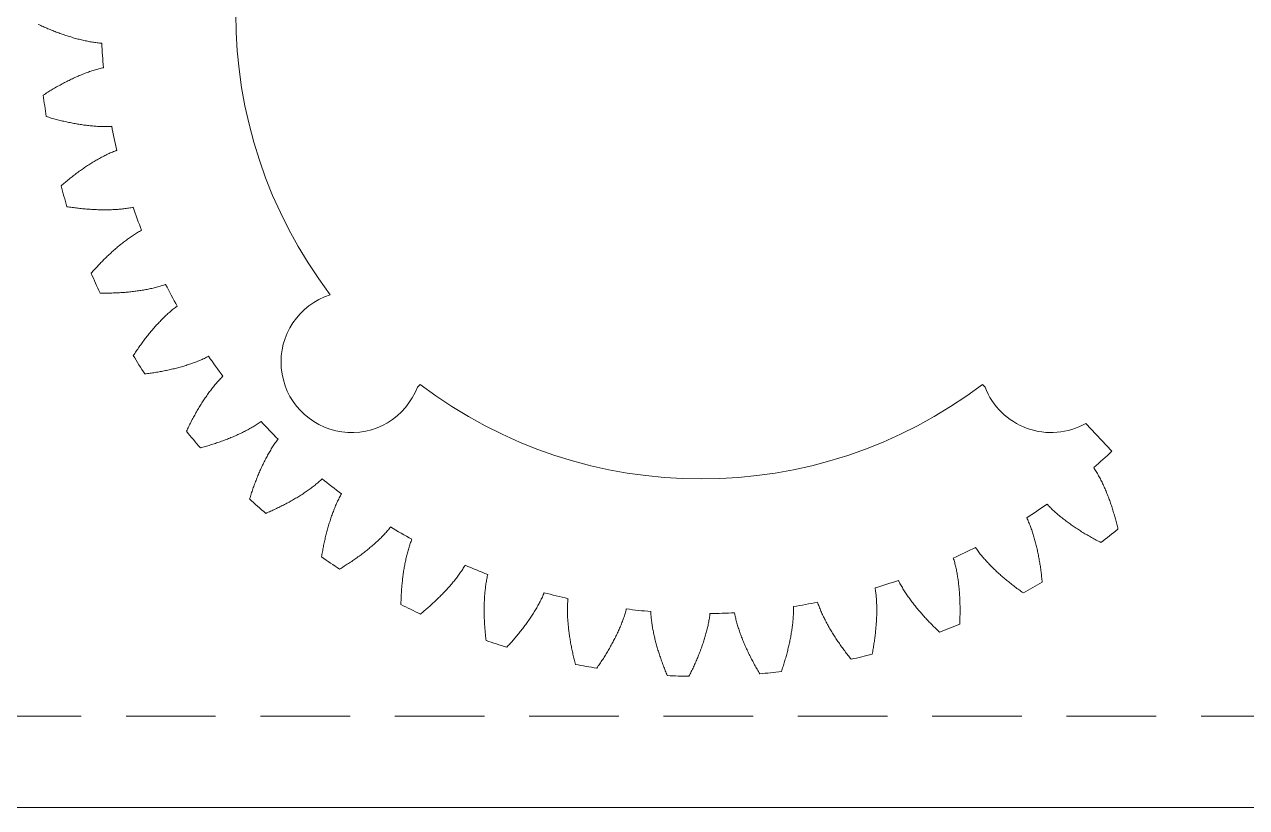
# Model space of a CAD drawing. Header units: millimetres. Extents: x 25 to 635, y 25 to 330.
# Drawn here: x 300.9 to 387.5, y 25.4 to 80.9 of the extents above; entities that cross this region are included whole.
import ezdxf

# ---------------------------------------------------------------- set-up
doc = ezdxf.new("R2010")
doc.units = ezdxf.units.MM
doc.header["$MEASUREMENT"] = 0
doc.linetypes.add('HIDDEN', pattern=[0.375, 0.25, -0.125])
for name, color, linetype, lineweight in [('Bounding Box', 7, 'Continuous', 0), ('Safe Area', 7, 'HIDDEN', 0), ('Single Set', 7, 'Continuous', 0)]:
    doc.layers.add(name, color=color, linetype=linetype, lineweight=lineweight)

msp = doc.modelspace()

# ---------------------------------------------------------------- linework, layer by layer
at = {"layer": 'Bounding Box'}
msp.add_lwpolyline([(25.4, 25.4), (635, 25.4), (635, 330.2), (25.4, 330.2)], close=True, dxfattribs=at)
at = {"layer": 'Safe Area', "ltscale": 25.4}
msp.add_lwpolyline([(628.775, 31.875), (628.775, 323.975), (31.875, 323.975), (31.875, 31.875)], close=True, dxfattribs=at)
at = {"layer": 'Single Set', "color": 1}
for p, q in [((322.568, 61.757), (322.576, 61.765)), ((328.94, 55.401), (328.76, 55.221)), ((368.99, 55.221), (368.81, 55.401)), ((377.988, 50.67), (376.134, 52.645))]:
    msp.add_line(p, q, dxfattribs=at)
for centre, radius, start, end in [((348.875, 81.7), 33, 142.83748, 217.16252), ((348.875, 81.7), 42.549, 182.82626, 185.17374), ((348.875, 81.7), 47, 187.0628, 188.9372), ((348.875, 81.7), 42.549, 190.82626, 193.17374), ((348.875, 81.7), 47, 195.0628, 196.9372), ((348.875, 81.7), 42.549, 198.82626, 201.17374), ((348.875, 81.7), 47, 203.0628, 204.9372), ((348.875, 81.7), 42.549, 206.82626, 209.17374), ((324.085, 56.993), 5, 107.65312, 339.25052), ((348.875, 81.7), 47, 211.0628, 212.9372), ((348.875, 81.7), 42.549, 214.82626, 217.17374), ((348.875, 81.7), 33, 232.83748, 307.16252), ((373.665, 56.993), 5, 200.74948, 299.59192), ((348.875, 81.7), 47, 219.0628, 220.9372), ((348.875, 81.7), 42.549, 222.82626, 225.17374), ((348.875, 81.7), 42.549, 310.82626, 313.17374), ((348.875, 81.7), 42.549, 230.82626, 233.17374), ((348.875, 81.7), 47, 227.0628, 228.9372), ((348.875, 81.7), 42.549, 302.82626, 305.17374), ((348.875, 81.7), 42.549, 238.82626, 241.17374), ((348.875, 81.7), 47, 307.0628, 308.9372), ((348.875, 81.7), 42.549, 294.82626, 297.17374), ((348.875, 81.7), 47, 235.0628, 236.9372), ((348.875, 81.7), 42.549, 246.82626, 249.17374), ((348.875, 81.7), 42.549, 286.82626, 289.17374), ((348.875, 81.7), 47, 299.0628, 300.9372), ((348.875, 81.7), 42.549, 254.82626, 257.17374), ((348.875, 81.7), 42.549, 278.82626, 281.17374), ((348.875, 81.7), 47, 243.0628, 244.9372), ((348.875, 81.7), 42.549, 262.82626, 265.17374), ((348.875, 81.7), 42.549, 270.82626, 273.17374), ((348.875, 81.7), 47, 291.0628, 292.9372), ((348.875, 81.7), 47, 251.0628, 252.9372), ((348.875, 81.7), 47, 259.0628, 260.9372), ((348.875, 81.7), 47, 283.0628, 284.9372), ((348.875, 81.7), 47, 267.0628, 268.9372), ((348.875, 81.7), 47, 275.0628, 276.9372)]:
    msp.add_arc(centre, radius, start, end, dxfattribs=at)
for points, knots in [([(301.881, 80.931), (301.994, 80.879), (302.219, 80.776), (302.559, 80.63), (302.9, 80.491), (303.24, 80.359), (303.581, 80.236), (303.922, 80.122), (304.262, 80.016), (304.603, 79.919), (304.944, 79.832), (305.284, 79.756), (305.624, 79.691), (305.964, 79.64), (306.215, 79.611), (306.353, 79.603), (306.378, 79.602)], [0, 0, 0, 0, 0.037289, 0.0743099, 0.1110627, 0.1475473, 0.1837637, 0.219712, 0.2553921, 0.290804, 0.3259477, 0.360823, 0.3954298, 0.4297679, 0.4638364, 0.471245, 0.471245, 0.471245, 0.471245]), ([(306.499, 77.863), (306.475, 77.858), (306.339, 77.832), (306.094, 77.768), (305.765, 77.67), (305.438, 77.558), (305.111, 77.435), (304.786, 77.302), (304.462, 77.159), (304.139, 77.006), (303.818, 76.845), (303.498, 76.676), (303.179, 76.499), (302.861, 76.314), (302.545, 76.122), (302.336, 75.988), (302.232, 75.921)], [0, 0, 0, 0, 0.0074086, 0.041477, 0.0758152, 0.110422, 0.1452973, 0.180441, 0.2158529, 0.251533, 0.2874812, 0.3236977, 0.3601823, 0.3969351, 0.433956, 0.471245, 0.471245, 0.471245, 0.471245]), ([(302.446, 74.398), (302.565, 74.363), (302.802, 74.292), (303.159, 74.194), (303.515, 74.104), (303.871, 74.021), (304.225, 73.947), (304.579, 73.881), (304.931, 73.823), (305.282, 73.775), (305.631, 73.737), (305.979, 73.708), (306.325, 73.691), (306.668, 73.688), (306.921, 73.694), (307.059, 73.706), (307.083, 73.708)], [0, 0, 0, 0, 0.037289, 0.0743099, 0.1110627, 0.1475473, 0.1837637, 0.219712, 0.2553921, 0.290804, 0.3259477, 0.360823, 0.3954298, 0.4297679, 0.4638364, 0.471245, 0.471245, 0.471245, 0.471245]), ([(307.446, 72.003), (307.422, 71.995), (307.291, 71.95), (307.058, 71.852), (306.746, 71.709), (306.437, 71.553), (306.131, 71.386), (305.827, 71.209), (305.526, 71.022), (305.228, 70.826), (304.932, 70.622), (304.639, 70.41), (304.347, 70.19), (304.059, 69.962), (303.772, 69.728), (303.584, 69.567), (303.49, 69.486)], [0, 0, 0, 0, 0.0074086, 0.041477, 0.0758152, 0.110422, 0.1452973, 0.180441, 0.2158529, 0.251533, 0.2874812, 0.3236977, 0.3601823, 0.3969351, 0.433956, 0.471245, 0.471245, 0.471245, 0.471245]), ([(303.914, 68.008), (304.037, 67.989), (304.281, 67.952), (304.649, 67.905), (305.014, 67.865), (305.377, 67.833), (305.739, 67.808), (306.098, 67.792), (306.455, 67.784), (306.809, 67.785), (307.16, 67.796), (307.508, 67.816), (307.853, 67.847), (308.194, 67.892), (308.443, 67.933), (308.578, 67.964), (308.602, 67.969)], [0, 0, 0, 0, 0.037289, 0.0743099, 0.1110627, 0.1475473, 0.1837637, 0.219712, 0.2553921, 0.290804, 0.3259477, 0.360823, 0.3954298, 0.4297679, 0.4638364, 0.471245, 0.471245, 0.471245, 0.471245]), ([(309.198, 66.331), (309.176, 66.32), (309.053, 66.257), (308.836, 66.128), (308.546, 65.943), (308.262, 65.746), (307.982, 65.537), (307.706, 65.32), (307.434, 65.093), (307.166, 64.857), (306.901, 64.614), (306.64, 64.363), (306.383, 64.105), (306.128, 63.839), (305.877, 63.567), (305.714, 63.381), (305.631, 63.288)], [0, 0, 0, 0, 0.0074086, 0.041477, 0.0758152, 0.110422, 0.1452973, 0.180441, 0.2158529, 0.251533, 0.2874812, 0.3236977, 0.3601823, 0.3969351, 0.433956, 0.471245, 0.471245, 0.471245, 0.471245]), ([(306.257, 61.884), (306.381, 61.882), (306.629, 61.879), (306.999, 61.884), (307.366, 61.895), (307.731, 61.914), (308.092, 61.94), (308.45, 61.974), (308.804, 62.016), (309.155, 62.066), (309.501, 62.125), (309.843, 62.194), (310.18, 62.273), (310.511, 62.364), (310.753, 62.44), (310.882, 62.489), (310.905, 62.498)], [0, 0, 0, 0, 0.037289, 0.0743099, 0.1110627, 0.1475473, 0.1837637, 0.219712, 0.2553921, 0.290804, 0.3259477, 0.360823, 0.3954298, 0.4297679, 0.4638364, 0.471245, 0.471245, 0.471245, 0.471245]), ([(311.723, 60.959), (311.703, 60.945), (311.59, 60.865), (311.392, 60.707), (311.132, 60.484), (310.878, 60.249), (310.629, 60.004), (310.387, 59.749), (310.149, 59.487), (309.916, 59.217), (309.688, 58.939), (309.464, 58.654), (309.245, 58.362), (309.03, 58.064), (308.819, 57.76), (308.683, 57.553), (308.615, 57.449)], [0, 0, 0, 0, 0.0074086, 0.041477, 0.0758152, 0.110422, 0.1452973, 0.180441, 0.2158529, 0.251533, 0.2874812, 0.3236977, 0.3601823, 0.3969351, 0.433956, 0.471245, 0.471245, 0.471245, 0.471245]), ([(309.429, 56.145), (309.553, 56.161), (309.798, 56.193), (310.164, 56.249), (310.527, 56.311), (310.885, 56.38), (311.239, 56.456), (311.589, 56.54), (311.934, 56.631), (312.274, 56.729), (312.609, 56.836), (312.938, 56.952), (313.261, 57.077), (313.576, 57.213), (313.804, 57.322), (313.925, 57.389), (313.947, 57.4)], [0, 0, 0, 0, 0.037289, 0.0743099, 0.1110627, 0.1475473, 0.1837637, 0.219712, 0.2553921, 0.290804, 0.3259477, 0.360823, 0.3954298, 0.4297679, 0.4638364, 0.471245, 0.471245, 0.471245, 0.471245]), ([(314.972, 55.99), (314.953, 55.973), (314.852, 55.879), (314.679, 55.695), (314.452, 55.438), (314.233, 55.169), (314.021, 54.892), (313.816, 54.607), (313.617, 54.313), (313.424, 54.013), (313.237, 53.707), (313.055, 53.393), (312.879, 53.074), (312.707, 52.749), (312.541, 52.418), (312.435, 52.194), (312.382, 52.082)], [0, 0, 0, 0, 0.0074086, 0.041477, 0.0758152, 0.110422, 0.1452973, 0.180441, 0.2158529, 0.251533, 0.2874812, 0.3236977, 0.3601823, 0.3969351, 0.433956, 0.471245, 0.471245, 0.471245, 0.471245]), ([(313.37, 50.904), (313.49, 50.937), (313.729, 51.003), (314.083, 51.109), (314.433, 51.221), (314.778, 51.34), (315.118, 51.464), (315.453, 51.595), (315.782, 51.733), (316.105, 51.878), (316.422, 52.031), (316.732, 52.191), (317.034, 52.36), (317.327, 52.539), (317.538, 52.678), (317.649, 52.761), (317.669, 52.776)], [0, 0, 0, 0, 0.037289, 0.0743099, 0.1110627, 0.1475473, 0.1837637, 0.219712, 0.2553921, 0.290804, 0.3259477, 0.360823, 0.3954298, 0.4297679, 0.4638364, 0.471245, 0.471245, 0.471245, 0.471245]), ([(318.88, 51.522), (318.864, 51.503), (318.777, 51.395), (318.631, 51.189), (318.442, 50.902), (318.262, 50.606), (318.091, 50.302), (317.928, 49.991), (317.772, 49.673), (317.622, 49.349), (317.48, 49.019), (317.343, 48.684), (317.213, 48.343), (317.089, 47.997), (316.97, 47.646), (316.896, 47.41), (316.859, 47.291)], [0, 0, 0, 0, 0.0074086, 0.041477, 0.0758152, 0.110422, 0.1452973, 0.180441, 0.2158529, 0.251533, 0.2874812, 0.3236977, 0.3601823, 0.3969351, 0.433956, 0.471245, 0.471245, 0.471245, 0.471245]), ([(378.413, 45.142), (378.384, 45.263), (378.327, 45.504), (378.233, 45.862), (378.133, 46.215), (378.027, 46.564), (377.914, 46.909), (377.795, 47.248), (377.668, 47.581), (377.535, 47.909), (377.393, 48.231), (377.244, 48.546), (377.086, 48.854), (376.917, 49.153), (376.786, 49.37), (376.706, 49.483), (376.692, 49.503)], [0, 0, 0, 0, 0.037289, 0.0743099, 0.1110627, 0.1475473, 0.1837637, 0.219712, 0.2553921, 0.290804, 0.3259477, 0.360823, 0.3954298, 0.4297679, 0.4638364, 0.471245, 0.471245, 0.471245, 0.471245]), ([(318.001, 46.262), (318.115, 46.312), (318.343, 46.41), (318.679, 46.565), (319.01, 46.724), (319.336, 46.89), (319.655, 47.06), (319.968, 47.237), (320.275, 47.419), (320.575, 47.608), (320.867, 47.803), (321.151, 48.005), (321.427, 48.214), (321.693, 48.432), (321.882, 48.599), (321.98, 48.697), (321.998, 48.714)], [0, 0, 0, 0, 0.037289, 0.0743099, 0.1110627, 0.1475473, 0.1837637, 0.219712, 0.2553921, 0.290804, 0.3259477, 0.360823, 0.3954298, 0.4297679, 0.4638364, 0.471245, 0.471245, 0.471245, 0.471245]), ([(323.371, 47.641), (323.359, 47.62), (323.288, 47.501), (323.171, 47.277), (323.024, 46.967), (322.888, 46.648), (322.761, 46.323), (322.642, 45.993), (322.532, 45.656), (322.429, 45.314), (322.333, 44.968), (322.245, 44.617), (322.163, 44.261), (322.088, 43.901), (322.02, 43.537), (321.979, 43.293), (321.959, 43.17)], [0, 0, 0, 0, 0.0074086, 0.041477, 0.0758152, 0.110422, 0.1452973, 0.180441, 0.2158529, 0.251533, 0.2874812, 0.3236977, 0.3601823, 0.3969351, 0.433956, 0.471245, 0.471245, 0.471245, 0.471245]), ([(373.386, 46.92), (373.402, 46.901), (373.493, 46.797), (373.671, 46.617), (373.92, 46.381), (374.181, 46.153), (374.45, 45.932), (374.728, 45.717), (375.014, 45.508), (375.307, 45.305), (375.608, 45.107), (375.914, 44.914), (376.227, 44.726), (376.546, 44.544), (376.871, 44.366), (377.091, 44.252), (377.201, 44.195)], [0, 0, 0, 0, 0.0074086, 0.041477, 0.0758152, 0.110422, 0.1452973, 0.180441, 0.2158529, 0.251533, 0.2874812, 0.3236977, 0.3601823, 0.3969351, 0.433956, 0.471245, 0.471245, 0.471245, 0.471245]), ([(373.038, 41.387), (373.026, 41.51), (373.003, 41.757), (372.96, 42.125), (372.91, 42.489), (372.853, 42.849), (372.79, 43.206), (372.718, 43.558), (372.64, 43.906), (372.553, 44.25), (372.458, 44.588), (372.354, 44.921), (372.24, 45.248), (372.115, 45.568), (372.015, 45.8), (371.952, 45.923), (371.941, 45.945)], [0, 0, 0, 0, 0.037289, 0.0743099, 0.1110627, 0.1475473, 0.1837637, 0.219712, 0.2553921, 0.290804, 0.3259477, 0.360823, 0.3954298, 0.4297679, 0.4638364, 0.471245, 0.471245, 0.471245, 0.471245]), ([(323.234, 42.31), (323.34, 42.375), (323.551, 42.504), (323.863, 42.704), (324.169, 42.908), (324.468, 43.117), (324.76, 43.331), (325.046, 43.549), (325.324, 43.773), (325.595, 44.001), (325.857, 44.235), (326.111, 44.474), (326.355, 44.72), (326.587, 44.973), (326.752, 45.165), (326.835, 45.275), (326.85, 45.295)], [0, 0, 0, 0, 0.037289, 0.0743099, 0.1110627, 0.1475473, 0.1837637, 0.219712, 0.2553921, 0.290804, 0.3259477, 0.360823, 0.3954298, 0.4297679, 0.4638364, 0.471245, 0.471245, 0.471245, 0.471245]), ([(328.36, 44.423), (328.35, 44.4), (328.296, 44.273), (328.212, 44.034), (328.109, 43.707), (328.019, 43.373), (327.938, 43.033), (327.867, 42.689), (327.805, 42.341), (327.75, 41.988), (327.704, 41.631), (327.665, 41.271), (327.634, 40.908), (327.61, 40.541), (327.592, 40.171), (327.586, 39.923), (327.583, 39.799)], [0, 0, 0, 0, 0.0074086, 0.041477, 0.0758152, 0.110422, 0.1452973, 0.180441, 0.2158529, 0.251533, 0.2874812, 0.3236977, 0.3601823, 0.3969351, 0.433956, 0.471245, 0.471245, 0.471245, 0.471245]), ([(368.307, 43.847), (368.32, 43.826), (368.396, 43.71), (368.547, 43.508), (368.761, 43.239), (368.987, 42.977), (369.223, 42.721), (369.469, 42.469), (369.723, 42.222), (369.985, 41.98), (370.255, 41.742), (370.531, 41.509), (370.815, 41.279), (371.106, 41.054), (371.403, 40.833), (371.605, 40.69), (371.706, 40.618)], [0, 0, 0, 0, 0.0074086, 0.041477, 0.0758152, 0.110422, 0.1452973, 0.180441, 0.2158529, 0.251533, 0.2874812, 0.3236977, 0.3601823, 0.3969351, 0.433956, 0.471245, 0.471245, 0.471245, 0.471245]), ([(328.965, 39.125), (329.061, 39.204), (329.253, 39.361), (329.534, 39.603), (329.808, 39.847), (330.075, 40.096), (330.335, 40.348), (330.587, 40.604), (330.832, 40.864), (331.068, 41.128), (331.295, 41.396), (331.513, 41.668), (331.721, 41.946), (331.915, 42.228), (332.052, 42.441), (332.119, 42.562), (332.131, 42.584)], [0, 0, 0, 0, 0.037289, 0.0743099, 0.1110627, 0.1475473, 0.1837637, 0.219712, 0.2553921, 0.290804, 0.3259477, 0.360823, 0.3954298, 0.4297679, 0.4638364, 0.471245, 0.471245, 0.471245, 0.471245]), ([(367.192, 38.416), (367.198, 38.54), (367.209, 38.788), (367.217, 39.158), (367.219, 39.525), (367.213, 39.89), (367.199, 40.252), (367.178, 40.611), (367.149, 40.967), (367.111, 41.319), (367.063, 41.667), (367.007, 42.011), (366.94, 42.351), (366.86, 42.685), (366.793, 42.929), (366.748, 43.06), (366.74, 43.083)], [0, 0, 0, 0, 0.037289, 0.0743099, 0.1110627, 0.1475473, 0.1837637, 0.219712, 0.2553921, 0.290804, 0.3259477, 0.360823, 0.3954298, 0.4297679, 0.4638364, 0.471245, 0.471245, 0.471245, 0.471245]), ([(333.747, 41.931), (333.741, 41.907), (333.705, 41.773), (333.655, 41.525), (333.599, 41.187), (333.556, 40.843), (333.523, 40.496), (333.501, 40.145), (333.487, 39.791), (333.483, 39.434), (333.486, 39.075), (333.498, 38.713), (333.518, 38.349), (333.545, 37.982), (333.579, 37.613), (333.608, 37.367), (333.622, 37.244)], [0, 0, 0, 0, 0.0074086, 0.041477, 0.0758152, 0.110422, 0.1452973, 0.180441, 0.2158529, 0.251533, 0.2874812, 0.3236977, 0.3601823, 0.3969351, 0.433956, 0.471245, 0.471245, 0.471245, 0.471245]), ([(360.99, 36.288), (361.013, 36.41), (361.058, 36.654), (361.118, 37.019), (361.171, 37.383), (361.216, 37.745), (361.253, 38.105), (361.281, 38.464), (361.302, 38.82), (361.313, 39.174), (361.315, 39.525), (361.307, 39.874), (361.288, 40.22), (361.255, 40.561), (361.223, 40.812), (361.196, 40.948), (361.192, 40.972)], [0, 0, 0, 0, 0.037289, 0.0743099, 0.1110627, 0.1475473, 0.1837637, 0.219712, 0.2553921, 0.290804, 0.3259477, 0.360823, 0.3954298, 0.4297679, 0.4638364, 0.471245, 0.471245, 0.471245, 0.471245]), ([(362.85, 41.511), (362.86, 41.489), (362.919, 41.363), (363.04, 41.141), (363.214, 40.846), (363.402, 40.555), (363.6, 40.268), (363.809, 39.985), (364.026, 39.705), (364.252, 39.429), (364.486, 39.156), (364.727, 38.886), (364.976, 38.619), (365.233, 38.356), (365.496, 38.096), (365.676, 37.925), (365.766, 37.84)], [0, 0, 0, 0, 0.0074086, 0.041477, 0.0758152, 0.110422, 0.1452973, 0.180441, 0.2158529, 0.251533, 0.2874812, 0.3236977, 0.3601823, 0.3969351, 0.433956, 0.471245, 0.471245, 0.471245, 0.471245]), ([(335.084, 36.769), (335.168, 36.86), (335.336, 37.042), (335.581, 37.321), (335.818, 37.601), (336.048, 37.884), (336.27, 38.17), (336.485, 38.459), (336.691, 38.75), (336.888, 39.045), (337.076, 39.342), (337.253, 39.642), (337.42, 39.945), (337.574, 40.252), (337.679, 40.482), (337.729, 40.611), (337.738, 40.634)], [0, 0, 0, 0, 0.037289, 0.0743099, 0.1110627, 0.1475473, 0.1837637, 0.219712, 0.2553921, 0.290804, 0.3259477, 0.360823, 0.3954298, 0.4297679, 0.4638364, 0.471245, 0.471245, 0.471245, 0.471245]), ([(339.429, 40.212), (339.426, 40.188), (339.41, 40.051), (339.395, 39.798), (339.386, 39.455), (339.391, 39.109), (339.407, 38.76), (339.434, 38.41), (339.47, 38.057), (339.515, 37.703), (339.568, 37.348), (339.63, 36.991), (339.7, 36.633), (339.778, 36.274), (339.864, 35.914), (339.926, 35.674), (339.958, 35.554)], [0, 0, 0, 0, 0.0074086, 0.041477, 0.0758152, 0.110422, 0.1452973, 0.180441, 0.2158529, 0.251533, 0.2874812, 0.3236977, 0.3601823, 0.3969351, 0.433956, 0.471245, 0.471245, 0.471245, 0.471245]), ([(357.12, 39.957), (357.128, 39.934), (357.168, 39.801), (357.257, 39.565), (357.389, 39.248), (357.535, 38.934), (357.691, 38.622), (357.858, 38.312), (358.034, 38.005), (358.219, 37.7), (358.413, 37.397), (358.614, 37.096), (358.824, 36.798), (359.041, 36.501), (359.266, 36.207), (359.42, 36.013), (359.498, 35.916)], [0, 0, 0, 0, 0.0074086, 0.041477, 0.0758152, 0.110422, 0.1452973, 0.180441, 0.2158529, 0.251533, 0.2874812, 0.3236977, 0.3601823, 0.3969351, 0.433956, 0.471245, 0.471245, 0.471245, 0.471245]), ([(341.472, 35.287), (341.542, 35.389), (341.683, 35.593), (341.886, 35.902), (342.082, 36.213), (342.271, 36.526), (342.451, 36.84), (342.623, 37.155), (342.787, 37.473), (342.941, 37.791), (343.086, 38.112), (343.22, 38.434), (343.343, 38.757), (343.452, 39.083), (343.525, 39.325), (343.556, 39.46), (343.562, 39.484)], [0, 0, 0, 0, 0.037289, 0.0743099, 0.1110627, 0.1475473, 0.1837637, 0.219712, 0.2553921, 0.290804, 0.3259477, 0.360823, 0.3954298, 0.4297679, 0.4638364, 0.471245, 0.471245, 0.471245, 0.471245]), ([(345.295, 39.302), (345.296, 39.277), (345.298, 39.139), (345.319, 38.887), (345.358, 38.545), (345.411, 38.203), (345.475, 37.861), (345.55, 37.517), (345.635, 37.173), (345.729, 36.829), (345.832, 36.484), (345.943, 36.14), (346.062, 35.795), (346.189, 35.45), (346.323, 35.105), (346.419, 34.876), (346.467, 34.762)], [0, 0, 0, 0, 0.0074086, 0.041477, 0.0758152, 0.110422, 0.1452973, 0.180441, 0.2158529, 0.251533, 0.2874812, 0.3236977, 0.3601823, 0.3969351, 0.433956, 0.471245, 0.471245, 0.471245, 0.471245]), ([(348.003, 34.708), (348.059, 34.819), (348.17, 35.04), (348.328, 35.375), (348.479, 35.71), (348.622, 36.046), (348.757, 36.382), (348.883, 36.719), (349.001, 37.056), (349.109, 37.393), (349.208, 37.73), (349.296, 38.068), (349.373, 38.405), (349.436, 38.743), (349.474, 38.993), (349.486, 39.131), (349.489, 39.155)], [0, 0, 0, 0, 0.037289, 0.0743099, 0.1110627, 0.1475473, 0.1837637, 0.219712, 0.2553921, 0.290804, 0.3259477, 0.360823, 0.3954298, 0.4297679, 0.4638364, 0.471245, 0.471245, 0.471245, 0.471245]), ([(351.231, 39.216), (351.235, 39.192), (351.256, 39.055), (351.312, 38.808), (351.398, 38.476), (351.498, 38.145), (351.61, 37.814), (351.732, 37.484), (351.864, 37.156), (352.004, 36.828), (352.154, 36.501), (352.312, 36.175), (352.478, 35.85), (352.652, 35.526), (352.833, 35.203), (352.959, 34.99), (353.023, 34.883)], [0, 0, 0, 0, 0.0074086, 0.041477, 0.0758152, 0.110422, 0.1452973, 0.180441, 0.2158529, 0.251533, 0.2874812, 0.3236977, 0.3601823, 0.3969351, 0.433956, 0.471245, 0.471245, 0.471245, 0.471245]), ([(354.552, 35.044), (354.591, 35.162), (354.671, 35.396), (354.781, 35.75), (354.883, 36.103), (354.978, 36.455), (355.065, 36.807), (355.143, 37.158), (355.213, 37.508), (355.274, 37.857), (355.324, 38.204), (355.365, 38.551), (355.394, 38.896), (355.409, 39.239), (355.412, 39.492), (355.405, 39.63), (355.404, 39.655)], [0, 0, 0, 0, 0.037289, 0.0743099, 0.1110627, 0.1475473, 0.1837637, 0.219712, 0.2553921, 0.290804, 0.3259477, 0.360823, 0.3954298, 0.4297679, 0.4638364, 0.471245, 0.471245, 0.471245, 0.471245])]:
    msp.add_open_spline(points, degree=3, knots=knots, dxfattribs=at)

doc.saveas('drawing.dxf')
